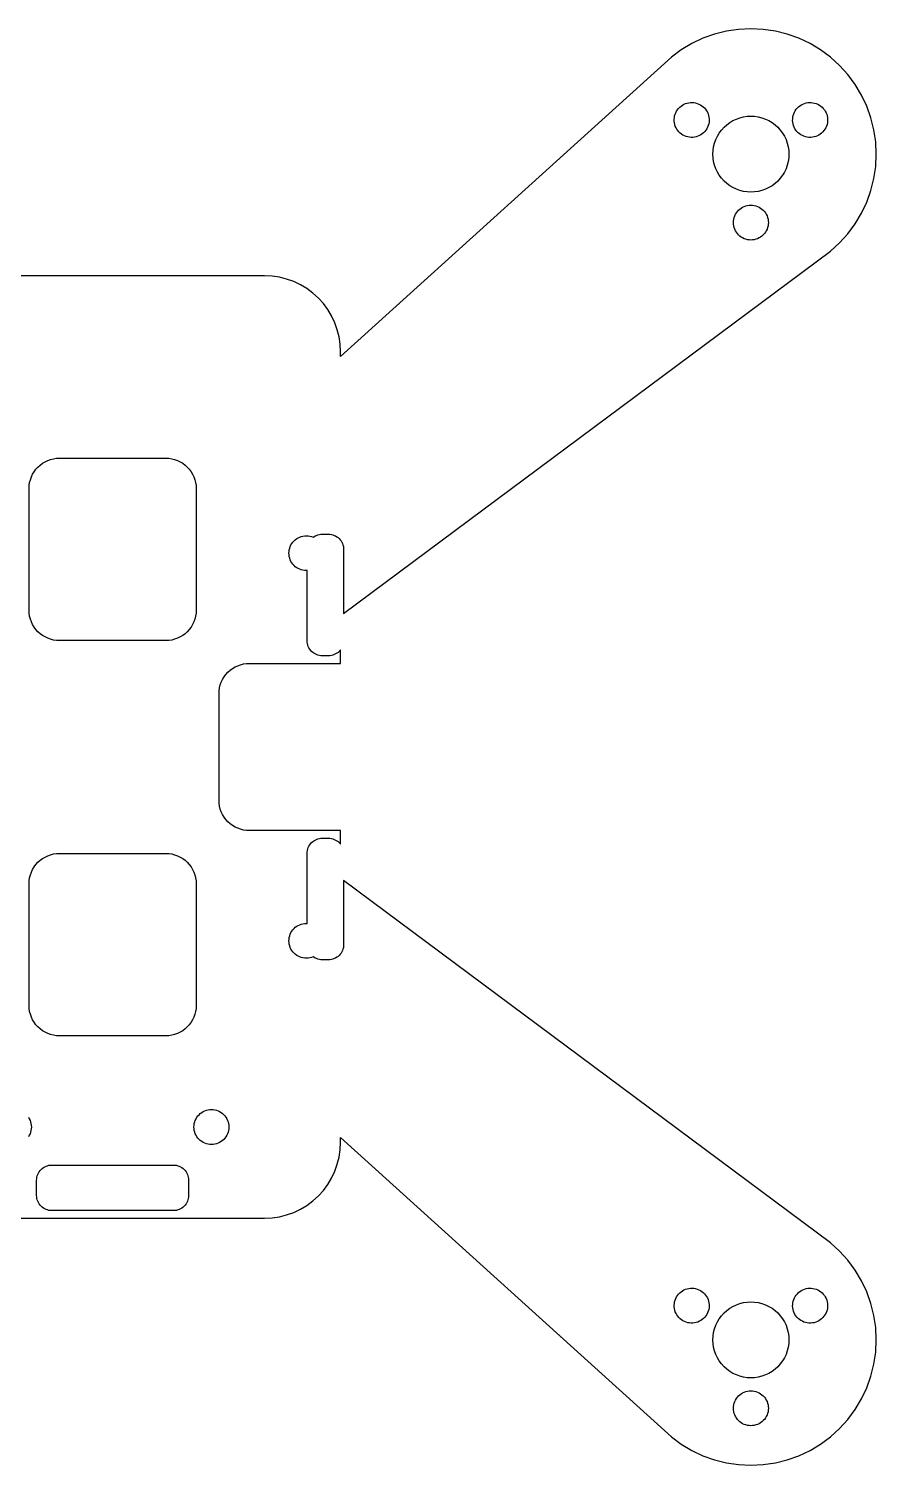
# Model space of a CAD drawing. Header units: metres. Extents: x -50 to 50, y -47 to 47.
# Drawn here: x -5.5 to 50.2, y -47.2 to 47.2 of the extents above; entities that cross this region are included whole.
import ezdxf

# ---------------------------------------------------------------- set-up
doc = ezdxf.new("R2010")
doc.units = ezdxf.units.M

msp = doc.modelspace()

# ---------------------------------------------------------------- linework, layer by layer
for p, q in [((42, 47.25), (41.1913, 47.2103)), ((42.8086, 47.2103), (42, 47.25)), ((38.8428, 46.622), (38.111, 46.2758)), ((39.6051, 46.8947), (38.8428, 46.622)), ((40.3905, 47.0915), (39.6051, 46.8947)), ((41.1913, 47.2103), (40.3905, 47.0915)), ((43.6095, 47.0915), (42.8086, 47.2103)), ((44.3948, 46.8947), (43.6095, 47.0915)), ((45.1571, 46.622), (44.3948, 46.8947)), ((45.889, 46.2758), (45.1571, 46.622)), ((36.7663, 45.3773), (15, 25.6983)), ((37.4165, 45.8596), (36.7663, 45.3773)), ((38.111, 46.2758), (37.4165, 45.8596)), ((46.5835, 45.8596), (45.889, 46.2758)), ((47.2337, 45.3773), (46.5835, 45.8596)), ((47.8336, 44.8336), (47.2337, 45.3773)), ((48.3773, 44.2337), (47.8336, 44.8336)), ((48.8596, 43.5835), (48.3773, 44.2337)), ((49.2758, 42.889), (48.8596, 43.5835)), ((49.622, 42.1571), (49.2758, 42.889)), ((36.9829, 41.5111), (37.0139, 41.6196)), ((37.0139, 41.6196), (37.0554, 41.7246)), ((37.0554, 41.7246), (37.107, 41.825)), ((37.107, 41.825), (37.1681, 41.9198)), ((37.1681, 41.9198), (37.2383, 42.0082)), ((37.2383, 42.0082), (37.3168, 42.0893)), ((37.3168, 42.0893), (37.4028, 42.1624)), ((37.4028, 42.1624), (37.4956, 42.2266)), ((37.4956, 42.2266), (37.5943, 42.2814)), ((37.5943, 42.2814), (37.6978, 42.3263)), ((37.6978, 42.3263), (37.8053, 42.3608)), ((37.8053, 42.3608), (37.9156, 42.3846)), ((37.9156, 42.3846), (38.0277, 42.3975)), ((38.0277, 42.3975), (38.1405, 42.3994)), ((38.1405, 42.3994), (38.253, 42.3902)), ((38.253, 42.3902), (38.364, 42.3699)), ((38.364, 42.3699), (38.4725, 42.339)), ((38.4725, 42.339), (38.5775, 42.2975)), ((38.5775, 42.2975), (38.6779, 42.2459)), ((38.6779, 42.2459), (38.7727, 42.1848)), ((38.7727, 42.1848), (38.8611, 42.1146)), ((38.8611, 42.1146), (38.9422, 42.0361)), ((38.9422, 42.0361), (39.0152, 41.9501)), ((39.0152, 41.9501), (39.0795, 41.8573)), ((39.0795, 41.8573), (39.1343, 41.7586)), ((39.1343, 41.7586), (39.1792, 41.6551)), ((39.1792, 41.6551), (39.2137, 41.5476)), ((44.7863, 41.5476), (44.8208, 41.6551)), ((44.8208, 41.6551), (44.8657, 41.7586)), ((44.8657, 41.7586), (44.9205, 41.8573)), ((44.9205, 41.8573), (44.9848, 41.9501)), ((44.9848, 41.9501), (45.0578, 42.0361)), ((45.0578, 42.0361), (45.1389, 42.1146)), ((45.1389, 42.1146), (45.2273, 42.1848)), ((45.2273, 42.1848), (45.3221, 42.2459)), ((45.3221, 42.2459), (45.4225, 42.2975)), ((45.4225, 42.2975), (45.5275, 42.339)), ((45.5275, 42.339), (45.636, 42.3699)), ((45.636, 42.3699), (45.747, 42.3902)), ((45.747, 42.3902), (45.8595, 42.3994)), ((45.8595, 42.3994), (45.9723, 42.3975)), ((45.9723, 42.3975), (46.0844, 42.3846)), ((46.0844, 42.3846), (46.1947, 42.3608)), ((46.1947, 42.3608), (46.3022, 42.3263)), ((46.3022, 42.3263), (46.4057, 42.2814)), ((46.4057, 42.2814), (46.5044, 42.2266)), ((46.5044, 42.2266), (46.5972, 42.1624)), ((46.5972, 42.1624), (46.6832, 42.0893)), ((46.6832, 42.0893), (46.7617, 42.0082)), ((46.7617, 42.0082), (46.8319, 41.9198)), ((46.8319, 41.9198), (46.893, 41.825)), ((46.893, 41.825), (46.9446, 41.7246)), ((46.9446, 41.7246), (46.9861, 41.6196)), ((46.9861, 41.6196), (47.0171, 41.5111)), ((49.8947, 41.3948), (49.622, 42.1571)), ((36.9535, 41.2876), (36.9627, 41.4001)), ((36.9554, 41.1748), (36.9535, 41.2876)), ((36.9682, 41.0627), (36.9554, 41.1748)), ((36.9627, 41.4001), (36.9829, 41.5111)), ((36.9921, 40.9523), (36.9682, 41.0627)), ((37.0266, 40.8449), (36.9921, 40.9523)), ((37.0715, 40.7414), (37.0266, 40.8449)), ((37.1263, 40.6427), (37.0715, 40.7414)), ((37.1905, 40.5499), (37.1263, 40.6427)), ((39.0988, 40.675), (39.0377, 40.5801)), ((39.1504, 40.7754), (39.0988, 40.675)), ((39.1919, 40.8803), (39.1504, 40.7754)), ((39.2229, 40.9889), (39.1919, 40.8803)), ((39.2137, 41.5476), (39.2375, 41.4373)), ((39.2431, 41.0999), (39.2229, 40.9889)), ((39.2375, 41.4373), (39.2504, 41.3252)), ((39.2523, 41.2124), (39.2431, 41.0999)), ((39.2504, 41.3252), (39.2523, 41.2124)), ((40.0675, 40.586), (40.2322, 40.7678)), ((40.2322, 40.7678), (40.414, 40.9325)), ((40.414, 40.9325), (40.6111, 41.0787)), ((40.6111, 41.0787), (40.8215, 41.2048)), ((40.8215, 41.2048), (41.0433, 41.3097)), ((41.0433, 41.3097), (41.2743, 41.3923)), ((41.2743, 41.3923), (41.5123, 41.452)), ((41.5123, 41.452), (41.755, 41.488)), ((41.755, 41.488), (42, 41.5)), ((42, 41.5), (42.245, 41.488)), ((42.245, 41.488), (42.4877, 41.452)), ((42.4877, 41.452), (42.7257, 41.3923)), ((42.7257, 41.3923), (42.9567, 41.3097)), ((42.9567, 41.3097), (43.1785, 41.2048)), ((43.1785, 41.2048), (43.3889, 41.0787)), ((43.3889, 41.0787), (43.586, 40.9325)), ((43.586, 40.9325), (43.7678, 40.7678)), ((43.7678, 40.7678), (43.9325, 40.586)), ((44.7477, 41.2124), (44.7496, 41.3252)), ((44.7569, 41.0999), (44.7477, 41.2124)), ((44.7496, 41.3252), (44.7625, 41.4373)), ((44.7771, 40.9889), (44.7569, 41.0999)), ((44.7625, 41.4373), (44.7863, 41.5476)), ((44.8081, 40.8803), (44.7771, 40.9889)), ((44.8496, 40.7754), (44.8081, 40.8803)), ((44.9012, 40.675), (44.8496, 40.7754)), ((44.9623, 40.5801), (44.9012, 40.675)), ((46.8737, 40.6427), (46.8095, 40.5499)), ((46.9285, 40.7414), (46.8737, 40.6427)), ((46.9734, 40.8449), (46.9285, 40.7414)), ((47.0079, 40.9523), (46.9734, 40.8449)), ((47.0318, 41.0627), (47.0079, 40.9523)), ((47.0171, 41.5111), (47.0373, 41.4001)), ((47.0446, 41.1748), (47.0318, 41.0627)), ((47.0373, 41.4001), (47.0465, 41.2876)), ((47.0465, 41.2876), (47.0446, 41.1748)), ((50.0915, 40.6095), (49.8947, 41.3948)), ((37.2635, 40.4639), (37.1905, 40.5499)), ((37.3447, 40.3854), (37.2635, 40.4639)), ((37.433, 40.3152), (37.3447, 40.3854)), ((37.5279, 40.2541), (37.433, 40.3152)), ((37.6283, 40.2025), (37.5279, 40.2541)), ((37.7332, 40.161), (37.6283, 40.2025)), ((37.8418, 40.13), (37.7332, 40.161)), ((37.9528, 40.1098), (37.8418, 40.13)), ((38.0653, 40.1006), (37.9528, 40.1098)), ((38.1781, 40.1024), (38.0653, 40.1006)), ((38.2902, 40.1154), (38.1781, 40.1024)), ((38.4005, 40.1392), (38.2902, 40.1154)), ((38.508, 40.1737), (38.4005, 40.1392)), ((38.6115, 40.2186), (38.508, 40.1737)), ((38.7102, 40.2734), (38.6115, 40.2186)), ((38.803, 40.3376), (38.7102, 40.2734)), ((38.889, 40.4106), (38.803, 40.3376)), ((38.9675, 40.4917), (38.889, 40.4106)), ((39.0377, 40.5801), (38.9675, 40.4917)), ((39.548, 39.4877), (39.6077, 39.7257)), ((39.6077, 39.7257), (39.6903, 39.9567)), ((39.6903, 39.9567), (39.7952, 40.1785)), ((39.7952, 40.1785), (39.9213, 40.3889)), ((39.9213, 40.3889), (40.0675, 40.586)), ((43.9325, 40.586), (44.0787, 40.3889)), ((44.0787, 40.3889), (44.2048, 40.1785)), ((44.2048, 40.1785), (44.3097, 39.9567)), ((44.3097, 39.9567), (44.3923, 39.7257)), ((44.3923, 39.7257), (44.452, 39.4877)), ((45.0325, 40.4917), (44.9623, 40.5801)), ((45.111, 40.4106), (45.0325, 40.4917)), ((45.197, 40.3376), (45.111, 40.4106)), ((45.2898, 40.2734), (45.197, 40.3376)), ((45.3885, 40.2186), (45.2898, 40.2734)), ((45.492, 40.1737), (45.3885, 40.2186)), ((45.5995, 40.1392), (45.492, 40.1737)), ((45.7098, 40.1154), (45.5995, 40.1392)), ((45.8219, 40.1024), (45.7098, 40.1154)), ((45.9347, 40.1006), (45.8219, 40.1024)), ((46.0472, 40.1098), (45.9347, 40.1006)), ((46.1582, 40.13), (46.0472, 40.1098)), ((46.2668, 40.161), (46.1582, 40.13)), ((46.3717, 40.2025), (46.2668, 40.161)), ((46.4721, 40.2541), (46.3717, 40.2025)), ((46.567, 40.3152), (46.4721, 40.2541)), ((46.6553, 40.3854), (46.567, 40.3152)), ((46.7365, 40.4639), (46.6553, 40.3854)), ((46.8095, 40.5499), (46.7365, 40.4639)), ((50.2103, 39.8086), (50.0915, 40.6095)), ((50.25, 39), (50.2103, 39.8086)), ((39.5, 39), (39.512, 39.245)), ((39.512, 38.755), (39.5, 39)), ((39.512, 39.245), (39.548, 39.4877)), ((39.548, 38.5123), (39.512, 38.755)), ((44.452, 39.4877), (44.488, 39.245)), ((44.488, 38.755), (44.452, 38.5123)), ((44.488, 39.245), (44.5, 39)), ((44.5, 39), (44.488, 38.755)), ((50.2103, 38.1913), (50.25, 39)), ((39.6077, 38.2743), (39.548, 38.5123)), ((39.6903, 38.0433), (39.6077, 38.2743)), ((39.7952, 37.8215), (39.6903, 38.0433)), ((39.9213, 37.6111), (39.7952, 37.8215)), ((44.2048, 37.8215), (44.0787, 37.6111)), ((44.3097, 38.0433), (44.2048, 37.8215)), ((44.3923, 38.2743), (44.3097, 38.0433)), ((44.452, 38.5123), (44.3923, 38.2743)), ((50.0915, 37.3905), (50.2103, 38.1913)), ((40.0675, 37.414), (39.9213, 37.6111)), ((40.2322, 37.2322), (40.0675, 37.414)), ((40.414, 37.0675), (40.2322, 37.2322)), ((40.6111, 36.9213), (40.414, 37.0675)), ((40.8215, 36.7952), (40.6111, 36.9213)), ((43.3889, 36.9213), (43.1785, 36.7952)), ((43.586, 37.0675), (43.3889, 36.9213)), ((43.7678, 37.2322), (43.586, 37.0675)), ((43.9325, 37.414), (43.7678, 37.2322)), ((44.0787, 37.6111), (43.9325, 37.414)), ((49.8947, 36.6051), (50.0915, 37.3905)), ((41.0433, 36.6903), (40.8215, 36.7952)), ((41.2743, 36.6077), (41.0433, 36.6903)), ((41.5123, 36.548), (41.2743, 36.6077)), ((41.755, 36.512), (41.5123, 36.548)), ((42, 36.5), (41.755, 36.512)), ((42.245, 36.512), (42, 36.5)), ((42.4877, 36.548), (42.245, 36.512)), ((42.7257, 36.6077), (42.4877, 36.548)), ((42.9567, 36.6903), (42.7257, 36.6077)), ((43.1785, 36.7952), (42.9567, 36.6903)), ((49.622, 35.8428), (49.8947, 36.6051)), ((40.9375, 34.9401), (40.9858, 35.0421)), ((40.9858, 35.0421), (41.0438, 35.1389)), ((41.0438, 35.1389), (41.111, 35.2296)), ((41.111, 35.2296), (41.1868, 35.3132)), ((41.1868, 35.3132), (41.2705, 35.389)), ((41.2705, 35.389), (41.3611, 35.4562)), ((41.3611, 35.4562), (41.4579, 35.5142)), ((41.4579, 35.5142), (41.5599, 35.5625)), ((41.5599, 35.5625), (41.6662, 35.6005)), ((41.6662, 35.6005), (41.7757, 35.6279)), ((41.7757, 35.6279), (41.8873, 35.6445)), ((41.8873, 35.6445), (42, 35.65)), ((42, 35.65), (42.1127, 35.6445)), ((42.1127, 35.6445), (42.2243, 35.6279)), ((42.2243, 35.6279), (42.3338, 35.6005)), ((42.3338, 35.6005), (42.4401, 35.5625)), ((42.4401, 35.5625), (42.5421, 35.5142)), ((42.5421, 35.5142), (42.6389, 35.4562)), ((42.6389, 35.4562), (42.7295, 35.389)), ((42.7295, 35.389), (42.8132, 35.3132)), ((42.8132, 35.3132), (42.889, 35.2296)), ((42.889, 35.2296), (42.9562, 35.1389)), ((42.9562, 35.1389), (43.0142, 35.0421)), ((43.0142, 35.0421), (43.0625, 34.9401)), ((48.8596, 34.4165), (49.2758, 35.111)), ((49.2758, 35.111), (49.622, 35.8428)), ((40.85, 34.5), (40.8555, 34.6127)), ((40.8555, 34.3873), (40.85, 34.5)), ((40.8555, 34.6127), (40.8721, 34.7244)), ((40.8721, 34.2757), (40.8555, 34.3873)), ((40.8721, 34.7244), (40.8995, 34.8338)), ((40.8995, 34.1662), (40.8721, 34.2757)), ((40.8995, 34.8338), (40.9375, 34.9401)), ((40.9375, 34.0599), (40.8995, 34.1662)), ((40.9858, 33.9579), (40.9375, 34.0599)), ((43.0625, 34.0599), (43.0142, 33.9579)), ((43.0625, 34.9401), (43.1005, 34.8338)), ((43.1005, 34.1662), (43.0625, 34.0599)), ((43.1005, 34.8338), (43.1279, 34.7244)), ((43.1279, 34.2757), (43.1005, 34.1662)), ((43.1279, 34.7244), (43.1445, 34.6127)), ((43.1445, 34.3873), (43.1279, 34.2757)), ((43.1445, 34.6127), (43.15, 34.5)), ((43.15, 34.5), (43.1445, 34.3873)), ((48.3773, 33.7663), (48.8596, 34.4165)), ((41.0438, 33.8611), (40.9858, 33.9579)), ((41.111, 33.7705), (41.0438, 33.8611)), ((41.1868, 33.6868), (41.111, 33.7705)), ((41.2705, 33.611), (41.1868, 33.6868)), ((41.3611, 33.5438), (41.2705, 33.611)), ((41.4579, 33.4858), (41.3611, 33.5438)), ((41.5599, 33.4375), (41.4579, 33.4858)), ((41.6662, 33.3995), (41.5599, 33.4375)), ((41.7757, 33.3721), (41.6662, 33.3995)), ((41.8873, 33.3555), (41.7757, 33.3721)), ((42, 33.35), (41.8873, 33.3555)), ((42.1127, 33.3555), (42, 33.35)), ((42.2243, 33.3721), (42.1127, 33.3555)), ((42.3338, 33.3995), (42.2243, 33.3721)), ((42.4401, 33.4375), (42.3338, 33.3995)), ((42.5421, 33.4858), (42.4401, 33.4375)), ((42.6389, 33.5438), (42.5421, 33.4858)), ((42.7295, 33.611), (42.6389, 33.5438)), ((42.8132, 33.6868), (42.7295, 33.611)), ((42.889, 33.7705), (42.8132, 33.6868)), ((42.9562, 33.8611), (42.889, 33.7705)), ((43.0142, 33.9579), (42.9562, 33.8611)), ((47.2337, 32.6227), (47.8336, 33.1664)), ((47.8336, 33.1664), (48.3773, 33.7663)), ((15.2, 8.78535), (47.2337, 32.6227)), ((10, 31), (-10, 31)), ((10.4901, 30.9759), (10, 31)), ((10.9754, 30.9039), (10.4901, 30.9759)), ((11.4514, 30.7847), (10.9754, 30.9039)), ((11.9134, 30.6194), (11.4514, 30.7847)), ((12.357, 30.4096), (11.9134, 30.6194)), ((12.7778, 30.1573), (12.357, 30.4096)), ((13.172, 29.8651), (12.7778, 30.1573)), ((13.5355, 29.5355), (13.172, 29.8651)), ((13.8651, 29.172), (13.5355, 29.5355)), ((14.1573, 28.7778), (13.8651, 29.172)), ((14.4096, 28.357), (14.1573, 28.7778)), ((14.6194, 27.9134), (14.4096, 28.357)), ((14.7847, 27.4514), (14.6194, 27.9134)), ((14.9039, 26.9754), (14.7847, 27.4514)), ((14.9759, 26.4901), (14.9039, 26.9754)), ((15, 26), (14.9759, 26.4901)), ((15, 25.6983), (15, 26)), ((-4.26537, 18.8478), (-4.08057, 18.9139)), ((-4.08057, 18.9139), (-3.89018, 18.9616)), ((-3.89018, 18.9616), (-3.69603, 18.9904)), ((-3.69603, 18.9904), (-3.5, 19)), ((-3.5, 19), (3.5, 19)), ((3.5, 19), (3.69603, 18.9904)), ((3.69603, 18.9904), (3.89018, 18.9616)), ((3.89018, 18.9616), (4.08057, 18.9139)), ((4.08057, 18.9139), (4.26537, 18.8478)), ((-5.26384, 17.9428), (-5.16293, 18.1111)), ((-5.16293, 18.1111), (-5.04602, 18.2688)), ((-5.04602, 18.2688), (-4.91422, 18.4142)), ((-4.91422, 18.4142), (-4.76878, 18.546)), ((-4.76878, 18.546), (-4.61115, 18.6629)), ((-4.61115, 18.6629), (-4.44279, 18.7638)), ((-4.44279, 18.7638), (-4.26537, 18.8478)), ((4.26537, 18.8478), (4.44279, 18.7638)), ((4.44279, 18.7638), (4.61115, 18.6629)), ((4.61115, 18.6629), (4.76878, 18.546)), ((4.76878, 18.546), (4.91422, 18.4142)), ((4.91422, 18.4142), (5.04602, 18.2688)), ((5.04602, 18.2688), (5.16293, 18.1111)), ((5.16293, 18.1111), (5.26384, 17.9428)), ((-5.5, 17), (-5.49037, 17.196)), ((-5.49037, 17.196), (-5.46156, 17.3902)), ((-5.46156, 17.3902), (-5.41388, 17.5806)), ((-5.41388, 17.5806), (-5.34776, 17.7654)), ((-5.34776, 17.7654), (-5.26384, 17.9428)), ((5.26384, 17.9428), (5.34776, 17.7654)), ((5.34776, 17.7654), (5.41388, 17.5806)), ((5.41388, 17.5806), (5.46156, 17.3902)), ((5.46156, 17.3902), (5.49037, 17.196)), ((5.49037, 17.196), (5.5, 17)), ((-5.5, 9), (-5.5, 17)), ((5.5, 17), (5.5, 9)), ((11.6875, 13.1901), (11.7358, 13.2921)), ((11.7358, 13.2921), (11.7938, 13.3889)), ((11.7938, 13.3889), (11.861, 13.4795)), ((11.861, 13.4795), (11.9368, 13.5632)), ((11.9368, 13.5632), (12.0204, 13.639)), ((12.0204, 13.639), (12.1111, 13.7062)), ((12.1111, 13.7062), (12.2079, 13.7642)), ((12.2079, 13.7642), (12.3099, 13.8125)), ((12.3099, 13.8125), (12.4162, 13.8505)), ((12.4162, 13.8505), (12.5256, 13.8779)), ((12.5256, 13.8779), (12.6373, 13.8945)), ((12.6373, 13.8945), (12.75, 13.9)), ((12.75, 13.9), (12.8627, 13.8945)), ((12.8627, 13.8945), (12.9743, 13.8779)), ((12.9743, 13.8779), (13.0838, 13.8505)), ((13.0838, 13.8505), (13.1901, 13.8125)), ((13.1901, 13.8125), (13.2076, 13.8042)), ((13.2076, 13.8042), (13.2444, 13.8315)), ((13.2444, 13.8315), (13.3286, 13.8819)), ((13.3286, 13.8819), (13.4173, 13.9239)), ((13.4173, 13.9239), (13.5097, 13.9569)), ((13.5097, 13.9569), (13.6049, 13.9808)), ((13.6049, 13.9808), (13.702, 13.9952)), ((13.702, 13.9952), (13.8, 14)), ((13.8, 14), (14.2, 14)), ((14.2, 14), (14.298, 13.9952)), ((14.298, 13.9952), (14.3951, 13.9808)), ((14.3951, 13.9808), (14.4903, 13.9569)), ((14.4903, 13.9569), (14.5827, 13.9239)), ((14.5827, 13.9239), (14.6714, 13.8819)), ((14.6714, 13.8819), (14.7556, 13.8315)), ((14.7556, 13.8315), (14.8344, 13.773)), ((14.8344, 13.773), (14.9071, 13.7071)), ((14.9071, 13.7071), (14.973, 13.6344)), ((14.973, 13.6344), (15.0315, 13.5556)), ((15.0315, 13.5556), (15.0819, 13.4714)), ((15.0819, 13.4714), (15.1239, 13.3827)), ((15.1239, 13.3827), (15.1569, 13.2903)), ((15.1569, 13.2903), (15.1808, 13.1951)), ((11.6, 12.75), (11.6055, 12.8627)), ((11.6055, 12.6373), (11.6, 12.75)), ((11.6055, 12.8627), (11.6221, 12.9743)), ((11.6221, 12.5256), (11.6055, 12.6373)), ((11.6221, 12.9743), (11.6495, 13.0838)), ((11.6495, 12.4162), (11.6221, 12.5256)), ((11.6495, 13.0838), (11.6875, 13.1901)), ((11.6875, 12.3099), (11.6495, 12.4162)), ((11.7358, 12.2079), (11.6875, 12.3099)), ((15.1808, 13.1951), (15.1952, 13.098)), ((15.1952, 13.098), (15.2, 13)), ((15.2, 13), (15.2, 8.78535)), ((11.7938, 12.1111), (11.7358, 12.2079)), ((11.861, 12.0204), (11.7938, 12.1111)), ((11.9368, 11.9368), (11.861, 12.0204)), ((12.0204, 11.861), (11.9368, 11.9368)), ((12.1111, 11.7938), (12.0204, 11.861)), ((12.2079, 11.7358), (12.1111, 11.7938)), ((12.3099, 11.6875), (12.2079, 11.7358)), ((12.4162, 11.6495), (12.3099, 11.6875)), ((12.5256, 11.6221), (12.4162, 11.6495)), ((12.6373, 11.6055), (12.5256, 11.6221)), ((12.75, 11.6), (12.6373, 11.6055)), ((12.8, 11.6024), (12.75, 11.6)), ((12.8, 7), (12.8, 11.6024)), ((-5.49037, 8.80397), (-5.5, 9)), ((-5.46156, 8.60982), (-5.49037, 8.80397)), ((-5.41388, 8.41943), (-5.46156, 8.60982)), ((5.46156, 8.60982), (5.41388, 8.41943)), ((5.49037, 8.80397), (5.46156, 8.60982)), ((5.5, 9), (5.49037, 8.80397)), ((-5.34776, 8.23463), (-5.41388, 8.41943)), ((-5.26384, 8.05721), (-5.34776, 8.23463)), ((-5.16293, 7.88885), (-5.26384, 8.05721)), ((-5.04602, 7.73122), (-5.16293, 7.88885)), ((-4.91422, 7.58578), (-5.04602, 7.73122)), ((-4.76878, 7.45398), (-4.91422, 7.58578)), ((4.91422, 7.58578), (4.76878, 7.45398)), ((5.04602, 7.73122), (4.91422, 7.58578)), ((5.16293, 7.88885), (5.04602, 7.73122)), ((5.26384, 8.05721), (5.16293, 7.88885)), ((5.34776, 8.23463), (5.26384, 8.05721)), ((5.41388, 8.41943), (5.34776, 8.23463)), ((-4.61115, 7.33707), (-4.76878, 7.45398)), ((-4.44279, 7.23616), (-4.61115, 7.33707)), ((-4.26537, 7.15224), (-4.44279, 7.23616)), ((-4.08057, 7.08612), (-4.26537, 7.15224)), ((-3.89018, 7.03844), (-4.08057, 7.08612)), ((-3.69603, 7.00963), (-3.89018, 7.03844)), ((-3.5, 7), (-3.69603, 7.00963)), ((3.5, 7), (-3.5, 7)), ((3.69603, 7.00963), (3.5, 7)), ((3.89018, 7.03844), (3.69603, 7.00963)), ((4.08057, 7.08612), (3.89018, 7.03844)), ((4.26537, 7.15224), (4.08057, 7.08612)), ((4.44279, 7.23616), (4.26537, 7.15224)), ((4.61115, 7.33707), (4.44279, 7.23616)), ((4.76878, 7.45398), (4.61115, 7.33707)), ((12.8048, 6.90198), (12.8, 7)), ((12.8192, 6.80492), (12.8048, 6.90198)), ((12.8431, 6.70972), (12.8192, 6.80492)), ((12.8761, 6.61731), (12.8431, 6.70972)), ((12.9181, 6.52861), (12.8761, 6.61731)), ((12.9685, 6.44443), (12.9181, 6.52861)), ((13.027, 6.3656), (12.9685, 6.44443)), ((13.0929, 6.29289), (13.027, 6.3656)), ((13.1656, 6.22699), (13.0929, 6.29289)), ((13.2444, 6.16853), (13.1656, 6.22699)), ((13.3286, 6.11807), (13.2444, 6.16853)), ((13.4173, 6.07613), (13.3286, 6.11807)), ((13.5097, 6.04306), (13.4173, 6.07613)), ((13.6049, 6.01921), (13.5097, 6.04306)), ((13.702, 6.00482), (13.6049, 6.01921)), ((13.8, 6), (13.702, 6.00482)), ((14.2, 6), (13.8, 6)), ((14.298, 6.00482), (14.2, 6)), ((14.3951, 6.01921), (14.298, 6.00482)), ((14.4903, 6.04306), (14.3951, 6.01921)), ((14.5827, 6.07613), (14.4903, 6.04306)), ((14.6714, 6.11807), (14.5827, 6.07613)), ((14.7556, 6.16853), (14.6714, 6.11807)), ((14.8344, 6.22699), (14.7556, 6.16853)), ((14.9071, 6.29289), (14.8344, 6.22699)), ((14.973, 6.3656), (14.9071, 6.29289)), ((15, 6.40199), (14.973, 6.3656)), ((15, 5.5), (15, 6.40199)), ((7.33707, 4.61115), (7.45398, 4.76878)), ((7.45398, 4.76878), (7.58578, 4.91422)), ((7.58578, 4.91422), (7.73122, 5.04602)), ((7.73122, 5.04602), (7.88885, 5.16293)), ((7.88885, 5.16293), (8.05721, 5.26384)), ((8.05721, 5.26384), (8.23463, 5.34776)), ((8.23463, 5.34776), (8.41943, 5.41388)), ((8.41943, 5.41388), (8.60982, 5.46156)), ((8.60982, 5.46156), (8.80397, 5.49037)), ((8.80397, 5.49037), (9, 5.5)), ((9, 5.5), (15, 5.5)), ((7.00963, 3.69603), (7.03844, 3.89018)), ((7.03844, 3.89018), (7.08612, 4.08057)), ((7.08612, 4.08057), (7.15224, 4.26537)), ((7.15224, 4.26537), (7.23616, 4.44279)), ((7.23616, 4.44279), (7.33707, 4.61115)), ((7, 3.5), (7.00963, 3.69603)), ((7, -3.5), (7, 3.5)), ((7.00963, -3.69603), (7, -3.5)), ((7.03844, -3.89018), (7.00963, -3.69603)), ((7.08612, -4.08057), (7.03844, -3.89018)), ((7.15224, -4.26537), (7.08612, -4.08057)), ((7.23616, -4.44279), (7.15224, -4.26537)), ((7.33707, -4.61115), (7.23616, -4.44279)), ((7.45398, -4.76878), (7.33707, -4.61115)), ((7.58578, -4.91422), (7.45398, -4.76878)), ((7.73122, -5.04602), (7.58578, -4.91422)), ((7.88885, -5.16293), (7.73122, -5.04602)), ((8.05721, -5.26384), (7.88885, -5.16293)), ((8.23463, -5.34776), (8.05721, -5.26384)), ((8.41943, -5.41388), (8.23463, -5.34776)), ((8.60982, -5.46156), (8.41943, -5.41388)), ((8.80397, -5.49037), (8.60982, -5.46156)), ((9, -5.5), (8.80397, -5.49037)), ((15, -5.5), (9, -5.5)), ((15, -6.40199), (15, -5.5)), ((12.8761, -6.61731), (12.9181, -6.52861)), ((12.9181, -6.52861), (12.9685, -6.44443)), ((12.9685, -6.44443), (13.027, -6.3656)), ((13.027, -6.3656), (13.0929, -6.29289)), ((13.0929, -6.29289), (13.1656, -6.22699)), ((13.1656, -6.22699), (13.2444, -6.16853)), ((13.2444, -6.16853), (13.3286, -6.11807)), ((13.3286, -6.11807), (13.4173, -6.07613)), ((13.4173, -6.07613), (13.5097, -6.04306)), ((13.5097, -6.04306), (13.6049, -6.01921)), ((13.6049, -6.01921), (13.702, -6.00482)), ((13.702, -6.00482), (13.8, -6)), ((13.8, -6), (14.2, -6)), ((14.2, -6), (14.298, -6.00482)), ((14.298, -6.00482), (14.3951, -6.01921)), ((14.3951, -6.01921), (14.4903, -6.04306)), ((14.4903, -6.04306), (14.5827, -6.07613)), ((14.5827, -6.07613), (14.6714, -6.11807)), ((14.6714, -6.11807), (14.7556, -6.16853)), ((14.7556, -6.16853), (14.8344, -6.22699)), ((14.8344, -6.22699), (14.9071, -6.29289)), ((14.9071, -6.29289), (14.973, -6.3656)), ((14.973, -6.3656), (15, -6.40199)), ((-4.91422, -7.58578), (-4.76878, -7.45398)), ((-4.76878, -7.45398), (-4.61115, -7.33707)), ((-4.61115, -7.33707), (-4.44279, -7.23616)), ((-4.44279, -7.23616), (-4.26537, -7.15224)), ((-4.26537, -7.15224), (-4.08057, -7.08612)), ((-4.08057, -7.08612), (-3.89018, -7.03844)), ((-3.89018, -7.03844), (-3.69603, -7.00963)), ((-3.69603, -7.00963), (-3.5, -7)), ((-3.5, -7), (3.5, -7)), ((3.5, -7), (3.69603, -7.00963)), ((3.69603, -7.00963), (3.89018, -7.03844)), ((3.89018, -7.03844), (4.08057, -7.08612)), ((4.08057, -7.08612), (4.26537, -7.15224)), ((4.26537, -7.15224), (4.44279, -7.23616)), ((4.44279, -7.23616), (4.61115, -7.33707)), ((4.61115, -7.33707), (4.76878, -7.45398)), ((4.76878, -7.45398), (4.91422, -7.58578)), ((12.8, -7), (12.8048, -6.90198)), ((12.8, -11.6024), (12.8, -7)), ((12.8048, -6.90198), (12.8192, -6.80492)), ((12.8192, -6.80492), (12.8431, -6.70972)), ((12.8431, -6.70972), (12.8761, -6.61731)), ((-5.46156, -8.60982), (-5.41388, -8.41943)), ((-5.41388, -8.41943), (-5.34776, -8.23463)), ((-5.34776, -8.23463), (-5.26384, -8.05721)), ((-5.26384, -8.05721), (-5.16293, -7.88885)), ((-5.16293, -7.88885), (-5.04602, -7.73122)), ((-5.04602, -7.73122), (-4.91422, -7.58578)), ((4.91422, -7.58578), (5.04602, -7.73122)), ((5.04602, -7.73122), (5.16293, -7.88885)), ((5.16293, -7.88885), (5.26384, -8.05721)), ((5.26384, -8.05721), (5.34776, -8.23463)), ((5.34776, -8.23463), (5.41388, -8.41943)), ((5.41388, -8.41943), (5.46156, -8.60982)), ((-5.5, -9), (-5.49037, -8.80397)), ((-5.5, -17), (-5.5, -9)), ((-5.49037, -8.80397), (-5.46156, -8.60982)), ((5.46156, -8.60982), (5.49037, -8.80397)), ((5.49037, -8.80397), (5.5, -9)), ((5.5, -9), (5.5, -17)), ((47.2337, -32.6227), (15.2, -8.78535)), ((15.2, -8.78535), (15.2, -13)), ((11.6875, -12.3099), (11.7358, -12.2079)), ((11.7358, -12.2079), (11.7938, -12.1111)), ((11.7938, -12.1111), (11.861, -12.0204)), ((11.861, -12.0204), (11.9368, -11.9368)), ((11.9368, -11.9368), (12.0204, -11.861)), ((12.0204, -11.861), (12.1111, -11.7938)), ((12.1111, -11.7938), (12.2079, -11.7358)), ((12.2079, -11.7358), (12.3099, -11.6875)), ((12.3099, -11.6875), (12.4162, -11.6495)), ((12.4162, -11.6495), (12.5256, -11.6221)), ((12.5256, -11.6221), (12.6373, -11.6055)), ((12.6373, -11.6055), (12.75, -11.6)), ((12.75, -11.6), (12.8, -11.6024)), ((11.6, -12.75), (11.6055, -12.6373)), ((11.6055, -12.8627), (11.6, -12.75)), ((11.6055, -12.6373), (11.6221, -12.5256)), ((11.6221, -12.9743), (11.6055, -12.8627)), ((11.6221, -12.5256), (11.6495, -12.4162)), ((11.6495, -13.0838), (11.6221, -12.9743)), ((11.6495, -12.4162), (11.6875, -12.3099)), ((11.6875, -13.1901), (11.6495, -13.0838)), ((11.7358, -13.2921), (11.6875, -13.1901)), ((15.1808, -13.1951), (15.1569, -13.2903)), ((15.1952, -13.098), (15.1808, -13.1951)), ((15.2, -13), (15.1952, -13.098)), ((11.7938, -13.3889), (11.7358, -13.2921)), ((11.861, -13.4795), (11.7938, -13.3889)), ((11.9368, -13.5632), (11.861, -13.4795)), ((12.0204, -13.639), (11.9368, -13.5632)), ((12.1111, -13.7062), (12.0204, -13.639)), ((12.2079, -13.7642), (12.1111, -13.7062)), ((12.3099, -13.8125), (12.2079, -13.7642)), ((12.4162, -13.8505), (12.3099, -13.8125)), ((12.5256, -13.8779), (12.4162, -13.8505)), ((12.6373, -13.8945), (12.5256, -13.8779)), ((12.75, -13.9), (12.6373, -13.8945)), ((12.8627, -13.8945), (12.75, -13.9)), ((12.9743, -13.8779), (12.8627, -13.8945)), ((13.0838, -13.8505), (12.9743, -13.8779)), ((13.1901, -13.8125), (13.0838, -13.8505)), ((13.2076, -13.8042), (13.1901, -13.8125)), ((13.2444, -13.8315), (13.2076, -13.8042)), ((13.3286, -13.8819), (13.2444, -13.8315)), ((13.4173, -13.9239), (13.3286, -13.8819)), ((13.5097, -13.9569), (13.4173, -13.9239)), ((13.6049, -13.9808), (13.5097, -13.9569)), ((13.702, -13.9952), (13.6049, -13.9808)), ((13.8, -14), (13.702, -13.9952)), ((14.2, -14), (13.8, -14)), ((14.298, -13.9952), (14.2, -14)), ((14.3951, -13.9808), (14.298, -13.9952)), ((14.4903, -13.9569), (14.3951, -13.9808)), ((14.5827, -13.9239), (14.4903, -13.9569)), ((14.6714, -13.8819), (14.5827, -13.9239)), ((14.7556, -13.8315), (14.6714, -13.8819)), ((14.8344, -13.773), (14.7556, -13.8315)), ((14.9071, -13.7071), (14.8344, -13.773)), ((14.973, -13.6344), (14.9071, -13.7071)), ((15.0315, -13.5556), (14.973, -13.6344)), ((15.0819, -13.4714), (15.0315, -13.5556)), ((15.1239, -13.3827), (15.0819, -13.4714)), ((15.1569, -13.2903), (15.1239, -13.3827)), ((-5.49037, -17.196), (-5.5, -17)), ((5.5, -17), (5.49037, -17.196)), ((-5.46156, -17.3902), (-5.49037, -17.196)), ((-5.41388, -17.5806), (-5.46156, -17.3902)), ((-5.34776, -17.7654), (-5.41388, -17.5806)), ((-5.26384, -17.9428), (-5.34776, -17.7654)), ((-5.16293, -18.1111), (-5.26384, -17.9428)), ((5.26384, -17.9428), (5.16293, -18.1111)), ((5.34776, -17.7654), (5.26384, -17.9428)), ((5.41388, -17.5806), (5.34776, -17.7654)), ((5.46156, -17.3902), (5.41388, -17.5806)), ((5.49037, -17.196), (5.46156, -17.3902)), ((-5.04602, -18.2688), (-5.16293, -18.1111)), ((-4.91422, -18.4142), (-5.04602, -18.2688)), ((-4.76878, -18.546), (-4.91422, -18.4142)), ((-4.61115, -18.6629), (-4.76878, -18.546)), ((-4.44279, -18.7638), (-4.61115, -18.6629)), ((-4.26537, -18.8478), (-4.44279, -18.7638)), ((-4.08057, -18.9139), (-4.26537, -18.8478)), ((4.26537, -18.8478), (4.08057, -18.9139)), ((4.44279, -18.7638), (4.26537, -18.8478)), ((4.61115, -18.6629), (4.44279, -18.7638)), ((4.76878, -18.546), (4.61115, -18.6629)), ((4.91422, -18.4142), (4.76878, -18.546)), ((5.04602, -18.2688), (4.91422, -18.4142)), ((5.16293, -18.1111), (5.04602, -18.2688)), ((-3.89018, -18.9616), (-4.08057, -18.9139)), ((-3.69603, -18.9904), (-3.89018, -18.9616)), ((-3.5, -19), (-3.69603, -18.9904)), ((3.5, -19), (-3.5, -19)), ((3.69603, -18.9904), (3.5, -19)), ((3.89018, -18.9616), (3.69603, -18.9904)), ((4.08057, -18.9139), (3.89018, -18.9616)), ((-5.54381, -24.3611), (-5.48578, -24.4579)), ((-5.48578, -24.4579), (-5.43753, -24.5599)), ((-5.43753, -24.5599), (-5.39951, -24.6662)), ((5.39951, -24.6662), (5.43753, -24.5599)), ((5.43753, -24.5599), (5.48578, -24.4579)), ((5.48578, -24.4579), (5.54381, -24.3611)), ((5.54381, -24.3611), (5.61102, -24.2704)), ((5.61102, -24.2704), (5.68681, -24.1868)), ((5.68681, -24.1868), (5.77045, -24.111)), ((5.77045, -24.111), (5.86108, -24.0438)), ((5.86108, -24.0438), (5.95789, -23.9858)), ((5.95789, -23.9858), (6.05991, -23.9375)), ((6.05991, -23.9375), (6.16617, -23.8995)), ((6.16617, -23.8995), (6.27563, -23.8721)), ((6.27563, -23.8721), (6.38727, -23.8555)), ((6.38727, -23.8555), (6.5, -23.85)), ((6.5, -23.85), (6.61272, -23.8555)), ((6.61272, -23.8555), (6.72435, -23.8721)), ((6.72435, -23.8721), (6.83382, -23.8995)), ((6.83382, -23.8995), (6.94008, -23.9375)), ((6.94008, -23.9375), (7.0421, -23.9858)), ((7.0421, -23.9858), (7.1389, -24.0438)), ((7.1389, -24.0438), (7.22954, -24.111)), ((7.22954, -24.111), (7.31317, -24.1868)), ((7.31317, -24.1868), (7.38896, -24.2704)), ((7.38896, -24.2704), (7.45618, -24.3611)), ((7.45618, -24.3611), (7.51421, -24.4579)), ((7.51421, -24.4579), (7.56245, -24.5599)), ((7.56245, -24.5599), (7.60048, -24.6662)), ((-5.43753, -25.4401), (-5.48578, -25.5421)), ((-5.39951, -25.3338), (-5.43753, -25.4401)), ((-5.39951, -24.6662), (-5.37209, -24.7756)), ((-5.37209, -25.2243), (-5.39951, -25.3338)), ((-5.37209, -24.7756), (-5.35553, -24.8873)), ((-5.35553, -25.1127), (-5.37209, -25.2243)), ((-5.35553, -24.8873), (-5.34999, -25)), ((-5.34999, -25), (-5.35553, -25.1127)), ((5.34999, -25), (5.35553, -24.8873)), ((5.35553, -25.1127), (5.34999, -25)), ((5.35553, -24.8873), (5.37209, -24.7756)), ((5.37209, -25.2243), (5.35553, -25.1127)), ((5.37209, -24.7756), (5.39951, -24.6662)), ((5.39951, -25.3338), (5.37209, -25.2243)), ((5.43753, -25.4401), (5.39951, -25.3338)), ((5.48578, -25.5421), (5.43753, -25.4401)), ((7.56245, -25.4401), (7.51421, -25.5421)), ((7.60048, -25.3338), (7.56245, -25.4401)), ((7.60048, -24.6662), (7.6279, -24.7756)), ((7.6279, -25.2243), (7.60048, -25.3338)), ((7.6279, -24.7756), (7.64445, -24.8873)), ((7.64445, -25.1127), (7.6279, -25.2243)), ((7.64445, -24.8873), (7.64999, -25)), ((7.64999, -25), (7.64445, -25.1127)), ((-5.48578, -25.5421), (-5.54381, -25.6389)), ((5.54381, -25.6389), (5.48578, -25.5421)), ((5.61102, -25.7295), (5.54381, -25.6389)), ((5.68681, -25.8132), (5.61102, -25.7295)), ((5.77045, -25.889), (5.68681, -25.8132)), ((5.86108, -25.9562), (5.77045, -25.889)), ((5.95789, -26.0142), (5.86108, -25.9562)), ((6.05991, -26.0625), (5.95789, -26.0142)), ((6.16617, -26.1005), (6.05991, -26.0625)), ((6.27563, -26.1279), (6.16617, -26.1005)), ((6.38727, -26.1445), (6.27563, -26.1279)), ((6.5, -26.15), (6.38727, -26.1445)), ((6.61272, -26.1445), (6.5, -26.15)), ((6.72435, -26.1279), (6.61272, -26.1445)), ((6.83382, -26.1005), (6.72435, -26.1279)), ((6.94008, -26.0625), (6.83382, -26.1005)), ((7.0421, -26.0142), (6.94008, -26.0625)), ((7.1389, -25.9562), (7.0421, -26.0142)), ((7.22954, -25.889), (7.1389, -25.9562)), ((7.31317, -25.8132), (7.22954, -25.889)), ((7.38896, -25.7295), (7.31317, -25.8132)), ((7.45618, -25.6389), (7.38896, -25.7295)), ((7.51421, -25.5421), (7.45618, -25.6389)), ((14.9759, -26.4901), (15, -26)), ((15, -26), (15, -25.6983)), ((15, -25.6983), (36.7663, -45.3773)), ((14.7847, -27.4514), (14.9039, -26.9754)), ((14.9039, -26.9754), (14.9759, -26.4901)), ((-4.99518, -28.402), (-4.98079, -28.3049)), ((-4.98079, -28.3049), (-4.95694, -28.2097)), ((-4.95694, -28.2097), (-4.92387, -28.1173)), ((-4.92387, -28.1173), (-4.88193, -28.0286)), ((-4.88193, -28.0286), (-4.83147, -27.9444)), ((-4.83147, -27.9444), (-4.77301, -27.8656)), ((-4.77301, -27.8656), (-4.70711, -27.7929)), ((-4.70711, -27.7929), (-4.6344, -27.727)), ((-4.6344, -27.727), (-4.55557, -27.6685)), ((-4.55557, -27.6685), (-4.47139, -27.6181)), ((-4.47139, -27.6181), (-4.38269, -27.5761)), ((-4.38269, -27.5761), (-4.29028, -27.5431)), ((-4.29028, -27.5431), (-4.19508, -27.5192)), ((-4.19508, -27.5192), (-4.09802, -27.5048)), ((-4.09802, -27.5048), (-4, -27.5)), ((-4, -27.5), (4, -27.5)), ((4, -27.5), (4.09802, -27.5048)), ((4.09802, -27.5048), (4.19508, -27.5192)), ((4.19508, -27.5192), (4.29028, -27.5431)), ((4.29028, -27.5431), (4.38269, -27.5761)), ((4.38269, -27.5761), (4.47139, -27.6181)), ((4.47139, -27.6181), (4.55557, -27.6685)), ((4.55557, -27.6685), (4.6344, -27.727)), ((4.6344, -27.727), (4.70711, -27.7929)), ((4.70711, -27.7929), (4.77301, -27.8656)), ((4.77301, -27.8656), (4.83147, -27.9444)), ((4.83147, -27.9444), (4.88193, -28.0286)), ((4.88193, -28.0286), (4.92387, -28.1173)), ((4.92387, -28.1173), (4.95694, -28.2097)), ((4.95694, -28.2097), (4.98079, -28.3049)), ((4.98079, -28.3049), (4.99518, -28.402)), ((14.4096, -28.357), (14.6194, -27.9134)), ((14.6194, -27.9134), (14.7847, -27.4514)), ((-5, -28.5), (-4.99518, -28.402)), ((-5, -29.5), (-5, -28.5)), ((4.99518, -28.402), (5, -28.5)), ((5, -28.5), (5, -29.5)), ((13.5355, -29.5355), (13.8651, -29.172)), ((13.8651, -29.172), (14.1573, -28.7778)), ((14.1573, -28.7778), (14.4096, -28.357)), ((-4.99518, -29.598), (-5, -29.5)), ((-4.98079, -29.6951), (-4.99518, -29.598)), ((-4.95694, -29.7903), (-4.98079, -29.6951)), ((-4.92387, -29.8827), (-4.95694, -29.7903)), ((-4.88193, -29.9714), (-4.92387, -29.8827)), ((-4.83147, -30.0556), (-4.88193, -29.9714)), ((-4.77301, -30.1344), (-4.83147, -30.0556)), ((-4.70711, -30.2071), (-4.77301, -30.1344)), ((-4.6344, -30.273), (-4.70711, -30.2071)), ((4.70711, -30.2071), (4.6344, -30.273)), ((4.77301, -30.1344), (4.70711, -30.2071)), ((4.83147, -30.0556), (4.77301, -30.1344)), ((4.88193, -29.9714), (4.83147, -30.0556)), ((4.92387, -29.8827), (4.88193, -29.9714)), ((4.95694, -29.7903), (4.92387, -29.8827)), ((4.98079, -29.6951), (4.95694, -29.7903)), ((4.99518, -29.598), (4.98079, -29.6951)), ((5, -29.5), (4.99518, -29.598)), ((12.357, -30.4096), (12.7778, -30.1573)), ((12.7778, -30.1573), (13.172, -29.8651)), ((13.172, -29.8651), (13.5355, -29.5355)), ((-10, -31), (10, -31)), ((-4.55557, -30.3315), (-4.6344, -30.273)), ((-4.47139, -30.3819), (-4.55557, -30.3315)), ((-4.38269, -30.4239), (-4.47139, -30.3819)), ((-4.29028, -30.4569), (-4.38269, -30.4239)), ((-4.19508, -30.4808), (-4.29028, -30.4569)), ((-4.09802, -30.4952), (-4.19508, -30.4808)), ((-4, -30.5), (-4.09802, -30.4952)), ((4, -30.5), (-4, -30.5)), ((4.09802, -30.4952), (4, -30.5)), ((4.19508, -30.4808), (4.09802, -30.4952)), ((4.29028, -30.4569), (4.19508, -30.4808)), ((4.38269, -30.4239), (4.29028, -30.4569)), ((4.47139, -30.3819), (4.38269, -30.4239)), ((4.55557, -30.3315), (4.47139, -30.3819)), ((4.6344, -30.273), (4.55557, -30.3315)), ((10, -31), (10.4901, -30.9759)), ((10.4901, -30.9759), (10.9754, -30.9039)), ((10.9754, -30.9039), (11.4514, -30.7847)), ((11.4514, -30.7847), (11.9134, -30.6194)), ((11.9134, -30.6194), (12.357, -30.4096)), ((47.8336, -33.1664), (47.2337, -32.6227)), ((48.3773, -33.7663), (47.8336, -33.1664)), ((48.8596, -34.4165), (48.3773, -33.7663)), ((49.2758, -35.111), (48.8596, -34.4165)), ((37.3168, -35.9107), (37.4028, -35.8376)), ((37.4028, -35.8376), (37.4956, -35.7734)), ((37.4956, -35.7734), (37.5943, -35.7186)), ((37.5943, -35.7186), (37.6978, -35.6737)), ((37.6978, -35.6737), (37.8053, -35.6392)), ((37.8053, -35.6392), (37.9156, -35.6154)), ((37.9156, -35.6154), (38.0277, -35.6025)), ((38.0277, -35.6025), (38.1405, -35.6006)), ((38.1405, -35.6006), (38.253, -35.6098)), ((38.253, -35.6098), (38.364, -35.6301)), ((38.364, -35.6301), (38.4725, -35.661)), ((38.4725, -35.661), (38.5775, -35.7025)), ((38.5775, -35.7025), (38.6779, -35.7541)), ((38.6779, -35.7541), (38.7727, -35.8152)), ((38.7727, -35.8152), (38.8611, -35.8854)), ((38.8611, -35.8854), (38.9422, -35.9639)), ((45.0578, -35.9639), (45.1389, -35.8854)), ((45.1389, -35.8854), (45.2273, -35.8152)), ((45.2273, -35.8152), (45.3221, -35.7541)), ((45.3221, -35.7541), (45.4225, -35.7025)), ((45.4225, -35.7025), (45.5275, -35.661)), ((45.5275, -35.661), (45.636, -35.6301)), ((45.636, -35.6301), (45.747, -35.6098)), ((45.747, -35.6098), (45.8595, -35.6006)), ((45.8595, -35.6006), (45.9723, -35.6025)), ((45.9723, -35.6025), (46.0844, -35.6154)), ((46.0844, -35.6154), (46.1947, -35.6392)), ((46.1947, -35.6392), (46.3022, -35.6737)), ((46.3022, -35.6737), (46.4057, -35.7186)), ((46.4057, -35.7186), (46.5044, -35.7734)), ((46.5044, -35.7734), (46.5972, -35.8376)), ((46.5972, -35.8376), (46.6832, -35.9107)), ((49.622, -35.8428), (49.2758, -35.111)), ((49.8947, -36.6051), (49.622, -35.8428)), ((36.9535, -36.7124), (36.9627, -36.5999)), ((36.9554, -36.8252), (36.9535, -36.7124)), ((36.9682, -36.9373), (36.9554, -36.8252)), ((36.9627, -36.5999), (36.9829, -36.4889)), ((36.9829, -36.4889), (37.0139, -36.3804)), ((37.0139, -36.3804), (37.0554, -36.2754)), ((37.0554, -36.2754), (37.107, -36.175)), ((37.107, -36.175), (37.1681, -36.0802)), ((37.1681, -36.0802), (37.2383, -35.9918)), ((37.2383, -35.9918), (37.3168, -35.9107)), ((38.9422, -35.9639), (39.0152, -36.0499)), ((39.0152, -36.0499), (39.0795, -36.1427)), ((39.0795, -36.1427), (39.1343, -36.2414)), ((39.1343, -36.2414), (39.1792, -36.3449)), ((39.1792, -36.3449), (39.2137, -36.4524)), ((39.2137, -36.4524), (39.2375, -36.5627)), ((39.2375, -36.5627), (39.2504, -36.6748)), ((39.2523, -36.7876), (39.2431, -36.9001)), ((39.2504, -36.6748), (39.2523, -36.7876)), ((40.6111, -36.9213), (40.8215, -36.7952)), ((40.8215, -36.7952), (41.0433, -36.6903)), ((41.0433, -36.6903), (41.2743, -36.6077)), ((41.2743, -36.6077), (41.5123, -36.548)), ((41.5123, -36.548), (41.755, -36.512)), ((41.755, -36.512), (42, -36.5)), ((42, -36.5), (42.245, -36.512)), ((42.245, -36.512), (42.4877, -36.548)), ((42.4877, -36.548), (42.7257, -36.6077)), ((42.7257, -36.6077), (42.9567, -36.6903)), ((42.9567, -36.6903), (43.1785, -36.7952)), ((43.1785, -36.7952), (43.3889, -36.9213)), ((44.7477, -36.7876), (44.7496, -36.6748)), ((44.7569, -36.9001), (44.7477, -36.7876)), ((44.7496, -36.6748), (44.7625, -36.5627)), ((44.7625, -36.5627), (44.7863, -36.4524)), ((44.7863, -36.4524), (44.8208, -36.3449)), ((44.8208, -36.3449), (44.8657, -36.2414)), ((44.8657, -36.2414), (44.9205, -36.1427)), ((44.9205, -36.1427), (44.9848, -36.0499)), ((44.9848, -36.0499), (45.0578, -35.9639)), ((46.6832, -35.9107), (46.7617, -35.9918)), ((46.7617, -35.9918), (46.8319, -36.0802)), ((46.8319, -36.0802), (46.893, -36.175)), ((46.893, -36.175), (46.9446, -36.2754)), ((46.9446, -36.2754), (46.9861, -36.3804)), ((46.9861, -36.3804), (47.0171, -36.4889)), ((47.0171, -36.4889), (47.0373, -36.5999)), ((47.0446, -36.8252), (47.0318, -36.9373)), ((47.0373, -36.5999), (47.0465, -36.7124)), ((47.0465, -36.7124), (47.0446, -36.8252)), ((50.0915, -37.3905), (49.8947, -36.6051)), ((36.9921, -37.0477), (36.9682, -36.9373)), ((37.0266, -37.1551), (36.9921, -37.0477)), ((37.0715, -37.2586), (37.0266, -37.1551)), ((37.1263, -37.3573), (37.0715, -37.2586)), ((37.1905, -37.4501), (37.1263, -37.3573)), ((37.2635, -37.5361), (37.1905, -37.4501)), ((37.3447, -37.6146), (37.2635, -37.5361)), ((37.433, -37.6848), (37.3447, -37.6146)), ((37.5279, -37.7459), (37.433, -37.6848)), ((37.6283, -37.7975), (37.5279, -37.7459)), ((37.7332, -37.839), (37.6283, -37.7975)), ((38.6115, -37.7814), (38.508, -37.8263)), ((38.7102, -37.7266), (38.6115, -37.7814)), ((38.803, -37.6624), (38.7102, -37.7266)), ((38.889, -37.5894), (38.803, -37.6624)), ((38.9675, -37.5083), (38.889, -37.5894)), ((39.0377, -37.4199), (38.9675, -37.5083)), ((39.0988, -37.325), (39.0377, -37.4199)), ((39.1504, -37.2246), (39.0988, -37.325)), ((39.1919, -37.1197), (39.1504, -37.2246)), ((39.2229, -37.0111), (39.1919, -37.1197)), ((39.2431, -36.9001), (39.2229, -37.0111)), ((39.7952, -37.8215), (39.9213, -37.6111)), ((39.9213, -37.6111), (40.0675, -37.414)), ((40.0675, -37.414), (40.2322, -37.2322)), ((40.2322, -37.2322), (40.414, -37.0675)), ((40.414, -37.0675), (40.6111, -36.9213)), ((43.3889, -36.9213), (43.586, -37.0675)), ((43.586, -37.0675), (43.7678, -37.2322)), ((43.7678, -37.2322), (43.9325, -37.414)), ((43.9325, -37.414), (44.0787, -37.6111)), ((44.0787, -37.6111), (44.2048, -37.8215)), ((44.7771, -37.0111), (44.7569, -36.9001)), ((44.8081, -37.1197), (44.7771, -37.0111)), ((44.8496, -37.2246), (44.8081, -37.1197)), ((44.9012, -37.325), (44.8496, -37.2246)), ((44.9623, -37.4199), (44.9012, -37.325)), ((45.0325, -37.5083), (44.9623, -37.4199)), ((45.111, -37.5894), (45.0325, -37.5083)), ((45.197, -37.6624), (45.111, -37.5894)), ((45.2898, -37.7266), (45.197, -37.6624)), ((45.3885, -37.7814), (45.2898, -37.7266)), ((45.492, -37.8263), (45.3885, -37.7814)), ((46.3717, -37.7975), (46.2668, -37.839)), ((46.4721, -37.7459), (46.3717, -37.7975)), ((46.567, -37.6848), (46.4721, -37.7459)), ((46.6553, -37.6146), (46.567, -37.6848)), ((46.7365, -37.5361), (46.6553, -37.6146)), ((46.8095, -37.4501), (46.7365, -37.5361)), ((46.8737, -37.3573), (46.8095, -37.4501)), ((46.9285, -37.2586), (46.8737, -37.3573)), ((46.9734, -37.1551), (46.9285, -37.2586)), ((47.0079, -37.0477), (46.9734, -37.1551)), ((47.0318, -36.9373), (47.0079, -37.0477)), ((50.2103, -38.1913), (50.0915, -37.3905)), ((37.8418, -37.87), (37.7332, -37.839)), ((37.9528, -37.8902), (37.8418, -37.87)), ((38.0653, -37.8994), (37.9528, -37.8902)), ((38.1781, -37.8976), (38.0653, -37.8994)), ((38.2902, -37.8846), (38.1781, -37.8976)), ((38.4005, -37.8608), (38.2902, -37.8846)), ((38.508, -37.8263), (38.4005, -37.8608)), ((39.512, -38.755), (39.548, -38.5123)), ((39.548, -38.5123), (39.6077, -38.2743)), ((39.6077, -38.2743), (39.6903, -38.0433)), ((39.6903, -38.0433), (39.7952, -37.8215)), ((44.2048, -37.8215), (44.3097, -38.0433)), ((44.3097, -38.0433), (44.3923, -38.2743)), ((44.3923, -38.2743), (44.452, -38.5123)), ((44.452, -38.5123), (44.488, -38.755)), ((45.5995, -37.8608), (45.492, -37.8263)), ((45.7098, -37.8846), (45.5995, -37.8608)), ((45.8219, -37.8976), (45.7098, -37.8846)), ((45.9347, -37.8994), (45.8219, -37.8976)), ((46.0472, -37.8902), (45.9347, -37.8994)), ((46.1582, -37.87), (46.0472, -37.8902)), ((46.2668, -37.839), (46.1582, -37.87)), ((50.25, -39), (50.2103, -38.1913)), ((39.5, -39), (39.512, -38.755)), ((39.512, -39.245), (39.5, -39)), ((39.548, -39.4877), (39.512, -39.245)), ((39.6077, -39.7257), (39.548, -39.4877)), ((44.452, -39.4877), (44.3923, -39.7257)), ((44.488, -39.245), (44.452, -39.4877)), ((44.488, -38.755), (44.5, -39)), ((44.5, -39), (44.488, -39.245)), ((50.2103, -39.8086), (50.25, -39)), ((39.6903, -39.9567), (39.6077, -39.7257)), ((39.7952, -40.1785), (39.6903, -39.9567)), ((39.9213, -40.3889), (39.7952, -40.1785)), ((40.0675, -40.586), (39.9213, -40.3889)), ((40.2322, -40.7678), (40.0675, -40.586)), ((43.9325, -40.586), (43.7678, -40.7678)), ((44.0787, -40.3889), (43.9325, -40.586)), ((44.2048, -40.1785), (44.0787, -40.3889)), ((44.3097, -39.9567), (44.2048, -40.1785)), ((44.3923, -39.7257), (44.3097, -39.9567)), ((49.8947, -41.3948), (50.0915, -40.6095)), ((50.0915, -40.6095), (50.2103, -39.8086)), ((40.414, -40.9325), (40.2322, -40.7678)), ((40.6111, -41.0787), (40.414, -40.9325)), ((40.8215, -41.2048), (40.6111, -41.0787)), ((41.0433, -41.3097), (40.8215, -41.2048)), ((41.2743, -41.3923), (41.0433, -41.3097)), ((41.5123, -41.452), (41.2743, -41.3923)), ((41.755, -41.488), (41.5123, -41.452)), ((42, -41.5), (41.755, -41.488)), ((42.245, -41.488), (42, -41.5)), ((42.4877, -41.452), (42.245, -41.488)), ((42.7257, -41.3923), (42.4877, -41.452)), ((42.9567, -41.3097), (42.7257, -41.3923)), ((43.1785, -41.2048), (42.9567, -41.3097)), ((43.3889, -41.0787), (43.1785, -41.2048)), ((43.586, -40.9325), (43.3889, -41.0787)), ((43.7678, -40.7678), (43.586, -40.9325)), ((49.622, -42.1571), (49.8947, -41.3948)), ((41.3611, -42.5438), (41.4579, -42.4858)), ((41.4579, -42.4858), (41.5599, -42.4375)), ((41.5599, -42.4375), (41.6662, -42.3995)), ((41.6662, -42.3995), (41.7757, -42.3721)), ((41.7757, -42.3721), (41.8873, -42.3555)), ((41.8873, -42.3555), (42, -42.35)), ((42, -42.35), (42.1127, -42.3555)), ((42.1127, -42.3555), (42.2243, -42.3721)), ((42.2243, -42.3721), (42.3338, -42.3995)), ((42.3338, -42.3995), (42.4401, -42.4375)), ((42.4401, -42.4375), (42.5421, -42.4858)), ((42.5421, -42.4858), (42.6389, -42.5438)), ((49.2758, -42.889), (49.622, -42.1571)), ((40.85, -43.5), (40.8555, -43.3873)), ((40.8555, -43.3873), (40.8721, -43.2756)), ((40.8721, -43.2756), (40.8995, -43.1662)), ((40.8995, -43.1662), (40.9375, -43.0599)), ((40.9375, -43.0599), (40.9858, -42.9579)), ((40.9858, -42.9579), (41.0438, -42.8611)), ((41.0438, -42.8611), (41.111, -42.7704)), ((41.111, -42.7704), (41.1868, -42.6868)), ((41.1868, -42.6868), (41.2705, -42.611)), ((41.2705, -42.611), (41.3611, -42.5438)), ((42.6389, -42.5438), (42.7295, -42.611)), ((42.7295, -42.611), (42.8132, -42.6868)), ((42.8132, -42.6868), (42.889, -42.7704)), ((42.889, -42.7704), (42.9562, -42.8611)), ((42.9562, -42.8611), (43.0142, -42.9579)), ((43.0142, -42.9579), (43.0625, -43.0599)), ((43.0625, -43.0599), (43.1005, -43.1662)), ((43.1005, -43.1662), (43.1279, -43.2756)), ((43.1279, -43.2756), (43.1445, -43.3873)), ((43.1445, -43.3873), (43.15, -43.5)), ((48.8596, -43.5835), (49.2758, -42.889)), ((40.8555, -43.6127), (40.85, -43.5)), ((40.8721, -43.7243), (40.8555, -43.6127)), ((40.8995, -43.8338), (40.8721, -43.7243)), ((40.9375, -43.9401), (40.8995, -43.8338)), ((40.9858, -44.0421), (40.9375, -43.9401)), ((41.0438, -44.1389), (40.9858, -44.0421)), ((41.111, -44.2295), (41.0438, -44.1389)), ((41.1868, -44.3132), (41.111, -44.2295)), ((41.2705, -44.389), (41.1868, -44.3132)), ((41.3611, -44.4562), (41.2705, -44.389)), ((42.7295, -44.389), (42.6389, -44.4562)), ((42.8132, -44.3132), (42.7295, -44.389)), ((42.889, -44.2295), (42.8132, -44.3132)), ((42.9562, -44.1389), (42.889, -44.2295)), ((43.0142, -44.0421), (42.9562, -44.1389)), ((43.0625, -43.9401), (43.0142, -44.0421)), ((43.1005, -43.8338), (43.0625, -43.9401)), ((43.1279, -43.7243), (43.1005, -43.8338)), ((43.1445, -43.6127), (43.1279, -43.7243)), ((43.15, -43.5), (43.1445, -43.6127)), ((47.8336, -44.8336), (48.3773, -44.2337)), ((48.3773, -44.2337), (48.8596, -43.5835)), ((41.4579, -44.5142), (41.3611, -44.4562)), ((41.5599, -44.5625), (41.4579, -44.5142)), ((41.6662, -44.6005), (41.5599, -44.5625)), ((41.7757, -44.6279), (41.6662, -44.6005)), ((41.8873, -44.6445), (41.7757, -44.6279)), ((42, -44.65), (41.8873, -44.6445)), ((42.1127, -44.6445), (42, -44.65)), ((42.2243, -44.6279), (42.1127, -44.6445)), ((42.3338, -44.6005), (42.2243, -44.6279)), ((42.4401, -44.5625), (42.3338, -44.6005)), ((42.5421, -44.5142), (42.4401, -44.5625)), ((42.6389, -44.4562), (42.5421, -44.5142)), ((47.2337, -45.3773), (47.8336, -44.8336)), ((36.7663, -45.3773), (37.4165, -45.8596)), ((37.4165, -45.8596), (38.111, -46.2758)), ((38.111, -46.2758), (38.8428, -46.622)), ((45.1571, -46.622), (45.889, -46.2758)), ((45.889, -46.2758), (46.5835, -45.8596)), ((46.5835, -45.8596), (47.2337, -45.3773)), ((38.8428, -46.622), (39.6051, -46.8947)), ((39.6051, -46.8947), (40.3905, -47.0915)), ((40.3905, -47.0915), (41.1913, -47.2103)), ((41.1913, -47.2103), (42, -47.25)), ((42, -47.25), (42.8086, -47.2103)), ((42.8086, -47.2103), (43.6095, -47.0915)), ((43.6095, -47.0915), (44.3948, -46.8947)), ((44.3948, -46.8947), (45.1571, -46.622))]:
    msp.add_line(p, q)

doc.saveas('drawing.dxf')
